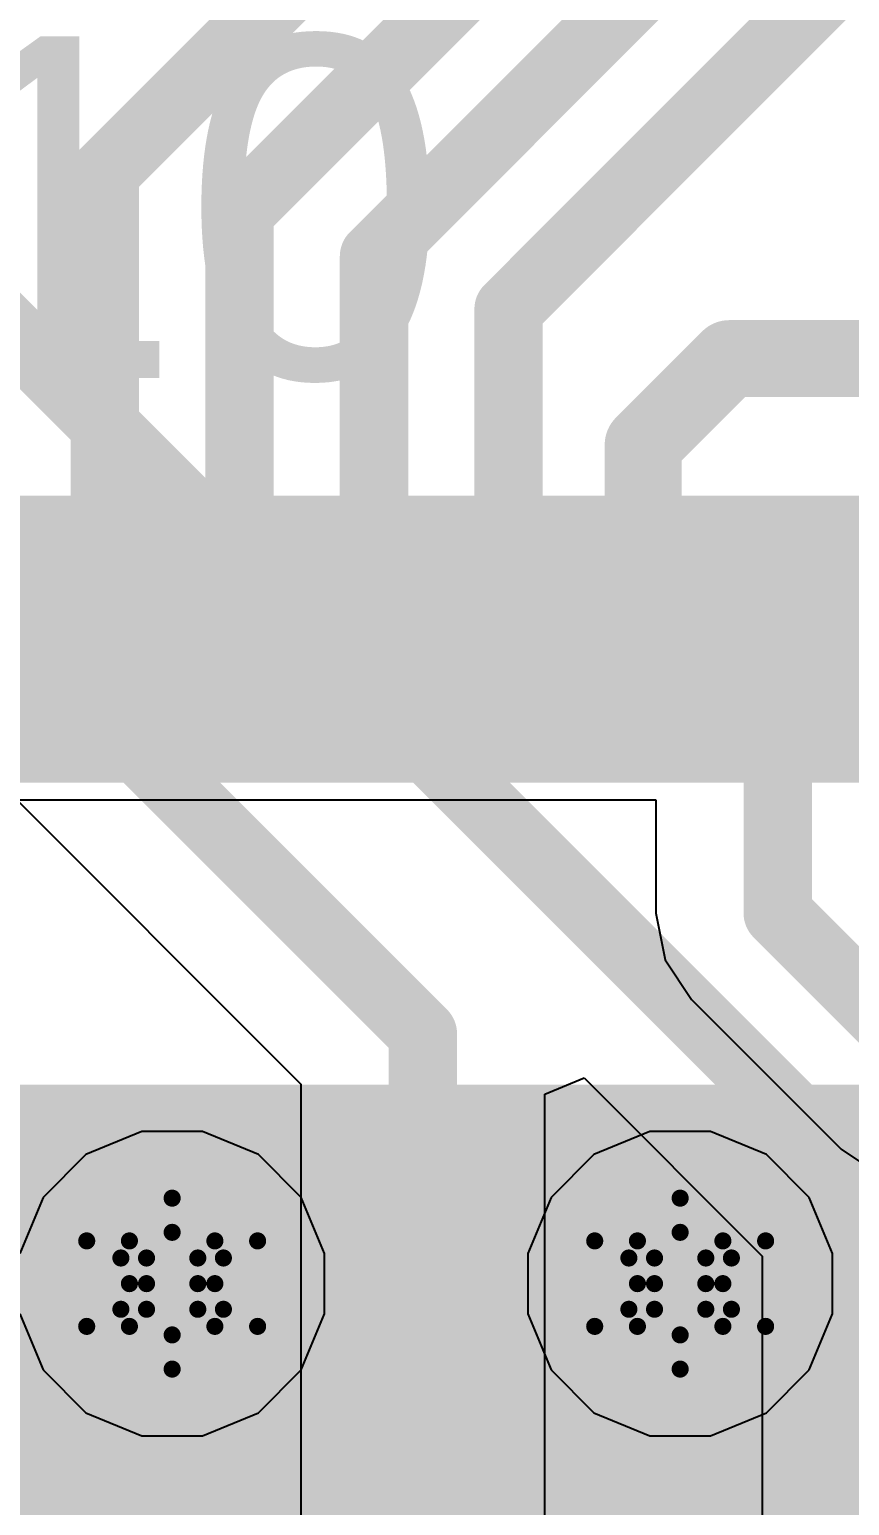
# Model space of a CAD drawing. Header units: inches. Extents: x -2.7 to 10.9, y -2.9 to 7.4.
# Drawn here: x -0.2387 to -0.1427, y 0.8115 to 0.9842 of the extents above; entities that cross this region are included whole.
import ezdxf

# ---------------------------------------------------------------- set-up
doc = ezdxf.new("R2010")
doc.units = ezdxf.units.IN
doc.header["$MEASUREMENT"] = 0
for name, color, linetype in [('Board Outline', 216, 'Continuous'), ('Bottom Layer', 5, 'Continuous'), ('Bottom Solder', 6, 'Continuous'), ('Drill Drawing', 1, 'Continuous'), ('Layer 2', 16, 'Continuous'), ('Layer 3', 76, 'Continuous'), ('Top Layer', 1, 'Continuous'), ('Top Overlay', 2, 'Continuous'), ('Top Paste', 8, 'Continuous'), ('Top Solder', 216, 'Continuous'), ('Via Holes', 16, 'Continuous')]:
    doc.layers.add(name, color=color, linetype=linetype)
doc.styles.add('Arial', font='', dxfattribs={"height": 0.2})
doc.styles.get('Arial').set_extended_font_data('Arial')

# ---------------------------------------------------------------- blocks, each defined once
blk = doc.blocks.new('56_QFN__7_7__51')
at = {"layer": 'Top Layer'}
for points in [[(-0.0122, 0.12205), (-0.0122, 0.14764), (-0.00354, 0.14764), (-0.00354, 0.12205)], [(0.00354, 0.12205), (0.00354, 0.14764), (0.0122, 0.14764), (0.0122, 0.12205)], [(0.01929, 0.12205), (0.01929, 0.14764), (0.02795, 0.14764), (0.02795, 0.12205)], [(0.03504, 0.12205), (0.03504, 0.14764), (0.0437, 0.14764), (0.0437, 0.12205)], [(0.05079, 0.12205), (0.05079, 0.14764), (0.05945, 0.14764), (0.05945, 0.12205)], [(0.06654, 0.12205), (0.06654, 0.14764), (0.0752, 0.14764), (0.0752, 0.12205)], [(-0.07874, -0.07874), (-0.07874, 0.07874), (0.07874, 0.07874), (0.07874, -0.07874)]]:
    blk.add_hatch(color=1, dxfattribs=at).paths.add_polyline_path(points)
at = {"layer": 'Top Paste'}
for points in [[(-0.0122, 0.12205), (-0.0122, 0.14764), (-0.00354, 0.14764), (-0.00354, 0.12205)], [(0.00354, 0.12205), (0.00354, 0.14764), (0.0122, 0.14764), (0.0122, 0.12205)], [(0.01929, 0.12205), (0.01929, 0.14764), (0.02795, 0.14764), (0.02795, 0.12205)], [(0.03504, 0.12205), (0.03504, 0.14764), (0.0437, 0.14764), (0.0437, 0.12205)], [(0.05079, 0.12205), (0.05079, 0.14764), (0.05945, 0.14764), (0.05945, 0.12205)], [(0.06654, 0.12205), (0.06654, 0.14764), (0.0752, 0.14764), (0.0752, 0.12205)], [(-0.07874, -0.07874), (-0.07874, 0.07874), (0.07874, 0.07874), (0.07874, -0.07874)]]:
    blk.add_hatch(color=8, dxfattribs=at).paths.add_polyline_path(points)
at = {"layer": 'Top Solder'}
for points in [[(-0.03195, 0.11805), (-0.03195, 0.15164), (-0.01529, 0.15164), (-0.01529, 0.11805)], [(-0.0162, 0.11805), (-0.0162, 0.15164), (0.00046, 0.15164), (0.00046, 0.11805)], [(-0.00046, 0.11805), (-0.00046, 0.15164), (0.0162, 0.15164), (0.0162, 0.11805)], [(0.01529, 0.11805), (0.01529, 0.15164), (0.03195, 0.15164), (0.03195, 0.11805)], [(0.03104, 0.11805), (0.03104, 0.15164), (0.0477, 0.15164), (0.0477, 0.11805)], [(0.04679, 0.11805), (0.04679, 0.15164), (0.06345, 0.15164), (0.06345, 0.11805)], [(0.06254, 0.11805), (0.06254, 0.15164), (0.0792, 0.15164), (0.0792, 0.11805)], [(0.07828, 0.11805), (0.07828, 0.15164), (0.09494, 0.15164), (0.09494, 0.11805)], [(-0.08274, -0.08274), (-0.08274, 0.08274), (0.08274, 0.08274), (0.08274, -0.08274)]]:
    blk.add_hatch(color=216, dxfattribs=at).paths.add_polyline_path(points)

msp = doc.modelspace()

# ---------------------------------------------------------------- hatches: boundary and pattern name
at = {"layer": 'Bottom Layer'}
h = msp.add_hatch(color=5, dxfattribs=at)
edge = h.paths.add_edge_path()
edge.add_arc((-0.222, 0.83745), 0.01181, 0, 360)
h = msp.add_hatch(color=5, dxfattribs=at)
edge = h.paths.add_edge_path()
edge.add_arc((-0.16255, 0.83745), 0.01181, 0, 360)
at = {"layer": 'Bottom Solder'}
h = msp.add_hatch(color=6, dxfattribs=at)
edge = h.paths.add_edge_path()
edge.add_arc((-0.222, 0.83745), 0.01581, 0, 360)
h = msp.add_hatch(color=6, dxfattribs=at)
edge = h.paths.add_edge_path()
edge.add_arc((-0.16255, 0.83745), 0.01581, 0, 360)
at = {"layer": 'Layer 2'}
h = msp.add_hatch(color=16, dxfattribs=at)
edge = h.paths.add_edge_path()
edge.add_arc((-0.222, 0.83745), 0.01181, 0, 360)
h = msp.add_hatch(color=16, dxfattribs=at)
edge = h.paths.add_edge_path()
edge.add_arc((-0.16255, 0.83745), 0.01181, 0, 360)
at = {"layer": 'Layer 3'}
h = msp.add_hatch(color=76, dxfattribs=at)
edge = h.paths.add_edge_path()
edge.add_arc((-0.222, 0.83745), 0.01181, 0, 360)
h = msp.add_hatch(color=76, dxfattribs=at)
edge = h.paths.add_edge_path()
edge.add_arc((-0.16255, 0.83745), 0.01181, 0, 360)
at = {"layer": 'Top Layer'}
h = msp.add_hatch(color=1, dxfattribs=at)
edge = h.paths.add_edge_path()
edge.add_arc((-0.222, 0.83745), 0.01181, 0, 360)
h = msp.add_hatch(color=1, dxfattribs=at)
edge = h.paths.add_edge_path()
edge.add_arc((-0.16255, 0.83745), 0.01181, 0, 360)
at = {"layer": 'Top Solder'}
h = msp.add_hatch(color=216, dxfattribs=at)
edge = h.paths.add_edge_path()
edge.add_arc((-0.222, 0.83745), 0.01581, 0, 360)
h = msp.add_hatch(color=216, dxfattribs=at)
edge = h.paths.add_edge_path()
edge.add_arc((-0.16255, 0.83745), 0.01581, 0, 360)
at = {"layer": 'Via Holes'}
h = msp.add_hatch(color=7, dxfattribs=at)
edge = h.paths.add_edge_path()
edge.add_arc((-0.222, 0.83745), 0.00591, 0, 360)
h = msp.add_hatch(color=7, dxfattribs=at)
edge = h.paths.add_edge_path()
edge.add_arc((-0.16255, 0.83745), 0.00591, 0, 360)

# ---------------------------------------------------------------- linework, layer by layer
at = {"layer": 'Board Outline'}
msp.add_lwpolyline([(-2.49969, 1.37795, 0.005, 0.005, -0.740599), (2.8433, 0.25075, 0.005, 0.005, 0)], format="xyseb", dxfattribs=at)
at = {"layer": 'Bottom Layer'}
for p, q in [((-0.26568, 0.91952), (-0.20694, 0.86078)), ((-0.20694, 0.86078), (-0.20694, 0.70384)), ((-0.17839, 0.8596), (-0.17377, 0.86151)), ((-0.17377, 0.86151), (-0.15294, 0.84068)), ((-0.17839, 0.70975), (-0.17839, 0.8596)), ((-0.15294, 0.84068), (-0.15294, 0.73037))]:
    msp.add_line(p, q, dxfattribs=at)
for points in [[(-0.25146, 0.95939, 0.008, 0.008, 0), (-0.13866, 0.84659, 0.008, 0.008, 0)], [(-0.2675, 0.94153, 0.008, 0.008, 0), (-0.19266, 0.86669, 0.008, 0.008, 0)], [(-0.19266, 0.70384, 0.008, 0.008, 0), (-0.19266, 0.86669, 0.008, 0.008, 0)]]:
    msp.add_lwpolyline(points, format="xyseb", dxfattribs=at)
msp.add_lwpolyline([(-0.19466, 0.86669, 0.004, 0.004, 1), (-0.19066, 0.86669, 0.004, 0.004, 1)], format="xyseb", close=True, dxfattribs=at)
msp.add_lwpolyline([(-0.19466, 0.86669, 0.004, 0.004, 1), (-0.19066, 0.86669, 0.004, 0.004, 1)], format="xyseb", close=True, dxfattribs=at)
at = {"layer": 'Drill Drawing'}
for points in [[(-0.227, 0.84245, 0.002, 0.002, 0), (-0.222, 0.84745, 0.002, 0.002, 0)], [(-0.222, 0.84745, 0.002, 0.002, 0), (-0.217, 0.84245, 0.002, 0.002, 0)], [(-0.16755, 0.84245, 0.002, 0.002, 0), (-0.16255, 0.84745, 0.002, 0.002, 0)], [(-0.16255, 0.84745, 0.002, 0.002, 0), (-0.15755, 0.84245, 0.002, 0.002, 0)], [(-0.225, 0.84045, 0.002, 0.002, 0), (-0.222, 0.84345, 0.002, 0.002, 0)], [(-0.222, 0.84345, 0.002, 0.002, 0), (-0.219, 0.84045, 0.002, 0.002, 0)], [(-0.16555, 0.84045, 0.002, 0.002, 0), (-0.16255, 0.84345, 0.002, 0.002, 0)], [(-0.16255, 0.84345, 0.002, 0.002, 0), (-0.15955, 0.84045, 0.002, 0.002, 0)], [(-0.232, 0.84245, 0.002, 0.002, 0), (-0.227, 0.83745, 0.002, 0.002, 0)], [(-0.232, 0.84245, 0.002, 0.002, 0), (-0.227, 0.84245, 0.002, 0.002, 0)], [(-0.217, 0.84245, 0.002, 0.002, 0), (-0.212, 0.84245, 0.002, 0.002, 0)], [(-0.217, 0.83745, 0.002, 0.002, 0), (-0.212, 0.84245, 0.002, 0.002, 0)], [(-0.17255, 0.84245, 0.002, 0.002, 0), (-0.16755, 0.83745, 0.002, 0.002, 0)], [(-0.17255, 0.84245, 0.002, 0.002, 0), (-0.16755, 0.84245, 0.002, 0.002, 0)], [(-0.15755, 0.84245, 0.002, 0.002, 0), (-0.15255, 0.84245, 0.002, 0.002, 0)], [(-0.15755, 0.83745, 0.002, 0.002, 0), (-0.15255, 0.84245, 0.002, 0.002, 0)], [(-0.228, 0.84045, 0.002, 0.002, 0), (-0.225, 0.83745, 0.002, 0.002, 0)], [(-0.228, 0.84045, 0.002, 0.002, 0), (-0.225, 0.84045, 0.002, 0.002, 0)], [(-0.219, 0.84045, 0.002, 0.002, 0), (-0.216, 0.84045, 0.002, 0.002, 0)], [(-0.219, 0.83745, 0.002, 0.002, 0), (-0.216, 0.84045, 0.002, 0.002, 0)], [(-0.16855, 0.84045, 0.002, 0.002, 0), (-0.16555, 0.83745, 0.002, 0.002, 0)], [(-0.16855, 0.84045, 0.002, 0.002, 0), (-0.16555, 0.84045, 0.002, 0.002, 0)], [(-0.15955, 0.84045, 0.002, 0.002, 0), (-0.15655, 0.84045, 0.002, 0.002, 0)], [(-0.15955, 0.83745, 0.002, 0.002, 0), (-0.15655, 0.84045, 0.002, 0.002, 0)], [(-0.232, 0.83245, 0.002, 0.002, 0), (-0.227, 0.83745, 0.002, 0.002, 0)], [(-0.228, 0.83445, 0.002, 0.002, 0), (-0.225, 0.83745, 0.002, 0.002, 0)], [(-0.219, 0.83745, 0.002, 0.002, 0), (-0.216, 0.83445, 0.002, 0.002, 0)], [(-0.217, 0.83745, 0.002, 0.002, 0), (-0.212, 0.83245, 0.002, 0.002, 0)], [(-0.17255, 0.83245, 0.002, 0.002, 0), (-0.16755, 0.83745, 0.002, 0.002, 0)], [(-0.16855, 0.83445, 0.002, 0.002, 0), (-0.16555, 0.83745, 0.002, 0.002, 0)], [(-0.15955, 0.83745, 0.002, 0.002, 0), (-0.15655, 0.83445, 0.002, 0.002, 0)], [(-0.15755, 0.83745, 0.002, 0.002, 0), (-0.15255, 0.83245, 0.002, 0.002, 0)], [(-0.228, 0.83445, 0.002, 0.002, 0), (-0.225, 0.83445, 0.002, 0.002, 0)], [(-0.225, 0.83445, 0.002, 0.002, 0), (-0.222, 0.83145, 0.002, 0.002, 0)], [(-0.222, 0.83145, 0.002, 0.002, 0), (-0.219, 0.83445, 0.002, 0.002, 0)], [(-0.219, 0.83445, 0.002, 0.002, 0), (-0.216, 0.83445, 0.002, 0.002, 0)], [(-0.16855, 0.83445, 0.002, 0.002, 0), (-0.16555, 0.83445, 0.002, 0.002, 0)], [(-0.16555, 0.83445, 0.002, 0.002, 0), (-0.16255, 0.83145, 0.002, 0.002, 0)], [(-0.16255, 0.83145, 0.002, 0.002, 0), (-0.15955, 0.83445, 0.002, 0.002, 0)], [(-0.15955, 0.83445, 0.002, 0.002, 0), (-0.15655, 0.83445, 0.002, 0.002, 0)], [(-0.232, 0.83245, 0.002, 0.002, 0), (-0.227, 0.83245, 0.002, 0.002, 0)], [(-0.227, 0.83245, 0.002, 0.002, 0), (-0.222, 0.82745, 0.002, 0.002, 0)], [(-0.222, 0.82745, 0.002, 0.002, 0), (-0.217, 0.83245, 0.002, 0.002, 0)], [(-0.217, 0.83245, 0.002, 0.002, 0), (-0.212, 0.83245, 0.002, 0.002, 0)], [(-0.17255, 0.83245, 0.002, 0.002, 0), (-0.16755, 0.83245, 0.002, 0.002, 0)], [(-0.16755, 0.83245, 0.002, 0.002, 0), (-0.16255, 0.82745, 0.002, 0.002, 0)], [(-0.16255, 0.82745, 0.002, 0.002, 0), (-0.15755, 0.83245, 0.002, 0.002, 0)], [(-0.15755, 0.83245, 0.002, 0.002, 0), (-0.15255, 0.83245, 0.002, 0.002, 0)]]:
    msp.add_lwpolyline(points, format="xyseb", dxfattribs=at)
for points in [[(-0.2225, 0.84745, 0.001, 0.001, 1), (-0.2215, 0.84745, 0.001, 0.001, 1)], [(-0.2225, 0.84745, 0.001, 0.001, 1), (-0.2215, 0.84745, 0.001, 0.001, 1)], [(-0.16305, 0.84745, 0.001, 0.001, 1), (-0.16205, 0.84745, 0.001, 0.001, 1)], [(-0.16305, 0.84745, 0.001, 0.001, 1), (-0.16205, 0.84745, 0.001, 0.001, 1)], [(-0.2225, 0.84345, 0.001, 0.001, 1), (-0.2215, 0.84345, 0.001, 0.001, 1)], [(-0.2225, 0.84345, 0.001, 0.001, 1), (-0.2215, 0.84345, 0.001, 0.001, 1)], [(-0.16305, 0.84345, 0.001, 0.001, 1), (-0.16205, 0.84345, 0.001, 0.001, 1)], [(-0.16305, 0.84345, 0.001, 0.001, 1), (-0.16205, 0.84345, 0.001, 0.001, 1)], [(-0.2325, 0.84245, 0.001, 0.001, 1), (-0.2315, 0.84245, 0.001, 0.001, 1)], [(-0.2325, 0.84245, 0.001, 0.001, 1), (-0.2315, 0.84245, 0.001, 0.001, 1)], [(-0.2275, 0.84245, 0.001, 0.001, 1), (-0.2265, 0.84245, 0.001, 0.001, 1)], [(-0.2275, 0.84245, 0.001, 0.001, 1), (-0.2265, 0.84245, 0.001, 0.001, 1)], [(-0.2175, 0.84245, 0.001, 0.001, 1), (-0.2165, 0.84245, 0.001, 0.001, 1)], [(-0.2175, 0.84245, 0.001, 0.001, 1), (-0.2165, 0.84245, 0.001, 0.001, 1)], [(-0.2125, 0.84245, 0.001, 0.001, 1), (-0.2115, 0.84245, 0.001, 0.001, 1)], [(-0.2125, 0.84245, 0.001, 0.001, 1), (-0.2115, 0.84245, 0.001, 0.001, 1)], [(-0.17305, 0.84245, 0.001, 0.001, 1), (-0.17205, 0.84245, 0.001, 0.001, 1)], [(-0.17305, 0.84245, 0.001, 0.001, 1), (-0.17205, 0.84245, 0.001, 0.001, 1)], [(-0.16805, 0.84245, 0.001, 0.001, 1), (-0.16705, 0.84245, 0.001, 0.001, 1)], [(-0.16805, 0.84245, 0.001, 0.001, 1), (-0.16705, 0.84245, 0.001, 0.001, 1)], [(-0.15805, 0.84245, 0.001, 0.001, 1), (-0.15705, 0.84245, 0.001, 0.001, 1)], [(-0.15805, 0.84245, 0.001, 0.001, 1), (-0.15705, 0.84245, 0.001, 0.001, 1)], [(-0.15305, 0.84245, 0.001, 0.001, 1), (-0.15205, 0.84245, 0.001, 0.001, 1)], [(-0.15305, 0.84245, 0.001, 0.001, 1), (-0.15205, 0.84245, 0.001, 0.001, 1)], [(-0.2285, 0.84045, 0.001, 0.001, 1), (-0.2275, 0.84045, 0.001, 0.001, 1)], [(-0.2285, 0.84045, 0.001, 0.001, 1), (-0.2275, 0.84045, 0.001, 0.001, 1)], [(-0.2255, 0.84045, 0.001, 0.001, 1), (-0.2245, 0.84045, 0.001, 0.001, 1)], [(-0.2255, 0.84045, 0.001, 0.001, 1), (-0.2245, 0.84045, 0.001, 0.001, 1)], [(-0.2195, 0.84045, 0.001, 0.001, 1), (-0.2185, 0.84045, 0.001, 0.001, 1)], [(-0.2195, 0.84045, 0.001, 0.001, 1), (-0.2185, 0.84045, 0.001, 0.001, 1)], [(-0.2165, 0.84045, 0.001, 0.001, 1), (-0.2155, 0.84045, 0.001, 0.001, 1)], [(-0.2165, 0.84045, 0.001, 0.001, 1), (-0.2155, 0.84045, 0.001, 0.001, 1)], [(-0.16905, 0.84045, 0.001, 0.001, 1), (-0.16805, 0.84045, 0.001, 0.001, 1)], [(-0.16905, 0.84045, 0.001, 0.001, 1), (-0.16805, 0.84045, 0.001, 0.001, 1)], [(-0.16605, 0.84045, 0.001, 0.001, 1), (-0.16505, 0.84045, 0.001, 0.001, 1)], [(-0.16605, 0.84045, 0.001, 0.001, 1), (-0.16505, 0.84045, 0.001, 0.001, 1)], [(-0.16005, 0.84045, 0.001, 0.001, 1), (-0.15905, 0.84045, 0.001, 0.001, 1)], [(-0.16005, 0.84045, 0.001, 0.001, 1), (-0.15905, 0.84045, 0.001, 0.001, 1)], [(-0.15705, 0.84045, 0.001, 0.001, 1), (-0.15605, 0.84045, 0.001, 0.001, 1)], [(-0.15705, 0.84045, 0.001, 0.001, 1), (-0.15605, 0.84045, 0.001, 0.001, 1)], [(-0.2275, 0.83745, 0.001, 0.001, 1), (-0.2265, 0.83745, 0.001, 0.001, 1)], [(-0.2275, 0.83745, 0.001, 0.001, 1), (-0.2265, 0.83745, 0.001, 0.001, 1)], [(-0.2255, 0.83745, 0.001, 0.001, 1), (-0.2245, 0.83745, 0.001, 0.001, 1)], [(-0.2255, 0.83745, 0.001, 0.001, 1), (-0.2245, 0.83745, 0.001, 0.001, 1)], [(-0.2195, 0.83745, 0.001, 0.001, 1), (-0.2185, 0.83745, 0.001, 0.001, 1)], [(-0.2195, 0.83745, 0.001, 0.001, 1), (-0.2185, 0.83745, 0.001, 0.001, 1)], [(-0.2175, 0.83745, 0.001, 0.001, 1), (-0.2165, 0.83745, 0.001, 0.001, 1)], [(-0.2175, 0.83745, 0.001, 0.001, 1), (-0.2165, 0.83745, 0.001, 0.001, 1)], [(-0.16805, 0.83745, 0.001, 0.001, 1), (-0.16705, 0.83745, 0.001, 0.001, 1)], [(-0.16805, 0.83745, 0.001, 0.001, 1), (-0.16705, 0.83745, 0.001, 0.001, 1)], [(-0.16605, 0.83745, 0.001, 0.001, 1), (-0.16505, 0.83745, 0.001, 0.001, 1)], [(-0.16605, 0.83745, 0.001, 0.001, 1), (-0.16505, 0.83745, 0.001, 0.001, 1)], [(-0.16005, 0.83745, 0.001, 0.001, 1), (-0.15905, 0.83745, 0.001, 0.001, 1)], [(-0.16005, 0.83745, 0.001, 0.001, 1), (-0.15905, 0.83745, 0.001, 0.001, 1)], [(-0.15805, 0.83745, 0.001, 0.001, 1), (-0.15705, 0.83745, 0.001, 0.001, 1)], [(-0.15805, 0.83745, 0.001, 0.001, 1), (-0.15705, 0.83745, 0.001, 0.001, 1)], [(-0.2285, 0.83445, 0.001, 0.001, 1), (-0.2275, 0.83445, 0.001, 0.001, 1)], [(-0.2285, 0.83445, 0.001, 0.001, 1), (-0.2275, 0.83445, 0.001, 0.001, 1)], [(-0.2255, 0.83445, 0.001, 0.001, 1), (-0.2245, 0.83445, 0.001, 0.001, 1)], [(-0.2255, 0.83445, 0.001, 0.001, 1), (-0.2245, 0.83445, 0.001, 0.001, 1)], [(-0.2195, 0.83445, 0.001, 0.001, 1), (-0.2185, 0.83445, 0.001, 0.001, 1)], [(-0.2195, 0.83445, 0.001, 0.001, 1), (-0.2185, 0.83445, 0.001, 0.001, 1)], [(-0.2165, 0.83445, 0.001, 0.001, 1), (-0.2155, 0.83445, 0.001, 0.001, 1)], [(-0.2165, 0.83445, 0.001, 0.001, 1), (-0.2155, 0.83445, 0.001, 0.001, 1)], [(-0.16905, 0.83445, 0.001, 0.001, 1), (-0.16805, 0.83445, 0.001, 0.001, 1)], [(-0.16905, 0.83445, 0.001, 0.001, 1), (-0.16805, 0.83445, 0.001, 0.001, 1)], [(-0.16605, 0.83445, 0.001, 0.001, 1), (-0.16505, 0.83445, 0.001, 0.001, 1)], [(-0.16605, 0.83445, 0.001, 0.001, 1), (-0.16505, 0.83445, 0.001, 0.001, 1)], [(-0.16005, 0.83445, 0.001, 0.001, 1), (-0.15905, 0.83445, 0.001, 0.001, 1)], [(-0.16005, 0.83445, 0.001, 0.001, 1), (-0.15905, 0.83445, 0.001, 0.001, 1)], [(-0.15705, 0.83445, 0.001, 0.001, 1), (-0.15605, 0.83445, 0.001, 0.001, 1)], [(-0.15705, 0.83445, 0.001, 0.001, 1), (-0.15605, 0.83445, 0.001, 0.001, 1)], [(-0.2325, 0.83245, 0.001, 0.001, 1), (-0.2315, 0.83245, 0.001, 0.001, 1)], [(-0.2325, 0.83245, 0.001, 0.001, 1), (-0.2315, 0.83245, 0.001, 0.001, 1)], [(-0.2275, 0.83245, 0.001, 0.001, 1), (-0.2265, 0.83245, 0.001, 0.001, 1)], [(-0.2275, 0.83245, 0.001, 0.001, 1), (-0.2265, 0.83245, 0.001, 0.001, 1)], [(-0.2225, 0.83145, 0.001, 0.001, 1), (-0.2215, 0.83145, 0.001, 0.001, 1)], [(-0.2225, 0.83145, 0.001, 0.001, 1), (-0.2215, 0.83145, 0.001, 0.001, 1)], [(-0.2175, 0.83245, 0.001, 0.001, 1), (-0.2165, 0.83245, 0.001, 0.001, 1)], [(-0.2175, 0.83245, 0.001, 0.001, 1), (-0.2165, 0.83245, 0.001, 0.001, 1)], [(-0.2125, 0.83245, 0.001, 0.001, 1), (-0.2115, 0.83245, 0.001, 0.001, 1)], [(-0.2125, 0.83245, 0.001, 0.001, 1), (-0.2115, 0.83245, 0.001, 0.001, 1)], [(-0.17305, 0.83245, 0.001, 0.001, 1), (-0.17205, 0.83245, 0.001, 0.001, 1)], [(-0.17305, 0.83245, 0.001, 0.001, 1), (-0.17205, 0.83245, 0.001, 0.001, 1)], [(-0.16805, 0.83245, 0.001, 0.001, 1), (-0.16705, 0.83245, 0.001, 0.001, 1)], [(-0.16805, 0.83245, 0.001, 0.001, 1), (-0.16705, 0.83245, 0.001, 0.001, 1)], [(-0.16305, 0.83145, 0.001, 0.001, 1), (-0.16205, 0.83145, 0.001, 0.001, 1)], [(-0.16305, 0.83145, 0.001, 0.001, 1), (-0.16205, 0.83145, 0.001, 0.001, 1)], [(-0.15805, 0.83245, 0.001, 0.001, 1), (-0.15705, 0.83245, 0.001, 0.001, 1)], [(-0.15805, 0.83245, 0.001, 0.001, 1), (-0.15705, 0.83245, 0.001, 0.001, 1)], [(-0.15305, 0.83245, 0.001, 0.001, 1), (-0.15205, 0.83245, 0.001, 0.001, 1)], [(-0.15305, 0.83245, 0.001, 0.001, 1), (-0.15205, 0.83245, 0.001, 0.001, 1)], [(-0.2225, 0.82745, 0.001, 0.001, 1), (-0.2215, 0.82745, 0.001, 0.001, 1)], [(-0.2225, 0.82745, 0.001, 0.001, 1), (-0.2215, 0.82745, 0.001, 0.001, 1)], [(-0.16305, 0.82745, 0.001, 0.001, 1), (-0.16205, 0.82745, 0.001, 0.001, 1)], [(-0.16305, 0.82745, 0.001, 0.001, 1), (-0.16205, 0.82745, 0.001, 0.001, 1)]]:
    msp.add_lwpolyline(points, format="xyseb", close=True, dxfattribs=at)
at = {"layer": 'Layer 3'}
for p, q in [((-0.22554, 0.85526), (-0.23209, 0.85255)), ((-0.21846, 0.85526), (-0.22554, 0.85526)), ((-0.21191, 0.85255), (-0.21846, 0.85526)), ((-0.16609, 0.85526), (-0.17264, 0.85255)), ((-0.15901, 0.85526), (-0.16609, 0.85526)), ((-0.15246, 0.85255), (-0.15901, 0.85526)), ((-0.23209, 0.85255), (-0.2371, 0.84754)), ((-0.2069, 0.84754), (-0.21191, 0.85255)), ((-0.17264, 0.85255), (-0.17765, 0.84754)), ((-0.14745, 0.84754), (-0.15246, 0.85255)), ((-0.2371, 0.84754), (-0.23981, 0.84099)), ((-0.20419, 0.84099), (-0.2069, 0.84754)), ((-0.17765, 0.84754), (-0.18036, 0.84099)), ((-0.14474, 0.84099), (-0.14745, 0.84754)), ((-0.20419, 0.83391), (-0.20419, 0.84099)), ((-0.18036, 0.84099), (-0.18036, 0.83391)), ((-0.14474, 0.83391), (-0.14474, 0.84099)), ((-0.23981, 0.83391), (-0.2371, 0.82736)), ((-0.2069, 0.82736), (-0.20419, 0.83391)), ((-0.18036, 0.83391), (-0.17765, 0.82736)), ((-0.14745, 0.82736), (-0.14474, 0.83391)), ((-0.2371, 0.82736), (-0.23209, 0.82235)), ((-0.21191, 0.82235), (-0.2069, 0.82736)), ((-0.17765, 0.82736), (-0.17264, 0.82235)), ((-0.15246, 0.82235), (-0.14745, 0.82736)), ((-0.23209, 0.82235), (-0.22554, 0.81964)), ((-0.21846, 0.81964), (-0.21191, 0.82235)), ((-0.17264, 0.82235), (-0.16609, 0.81964)), ((-0.15901, 0.81964), (-0.15246, 0.82235)), ((-0.22554, 0.81964), (-0.21846, 0.81964)), ((-0.16609, 0.81964), (-0.15901, 0.81964))]:
    msp.add_line(p, q, dxfattribs=at)
at = {"layer": 'Top Layer'}
for p, q in [((-0.30471, 0.89405), (-0.16541, 0.89405)), ((-0.16541, 0.89405), (-0.16541, 0.88079)), ((-0.16541, 0.88079), (-0.16541, 0.88079)), ((-0.16541, 0.88079), (-0.16432, 0.87533)), ((-0.16432, 0.87533), (-0.16123, 0.8707)), ((-0.16123, 0.8707), (-0.14371, 0.85318)), ((-0.14371, 0.85318), (-0.14371, 0.85318)), ((-0.14371, 0.85318), (-0.13908, 0.85008))]:
    msp.add_line(p, q, dxfattribs=at)
for points in [[(-0.18263, 0.95146, 0.008, 0.008, 0), (-0.079, 1.05509, 0.008, 0.008, 0)], [(-0.22987, 0.96743, 0.008, 0.008, 0), (-0.14824, 1.04907, 0.008, 0.008, 0)], [(-0.19838, 0.95763, 0.008, 0.008, 0), (-0.10815, 1.04786, 0.008, 0.008, 0)], [(-0.21413, 0.9628, 0.008, 0.008, 0), (-0.13318, 1.04374, 0.008, 0.008, 0)], [(-0.22987, 0.91284, 0.008, 0.008, 0), (-0.22987, 0.96743, 0.008, 0.008, 0)], [(-0.21413, 0.91284, 0.008, 0.008, 0), (-0.21413, 0.9628, 0.008, 0.008, 0)], [(-0.19838, 0.91284, 0.008, 0.008, 0), (-0.19838, 0.95763, 0.008, 0.008, 0)], [(-0.18263, 0.91284, 0.008, 0.008, 0), (-0.18263, 0.95146, 0.008, 0.008, 0)], [(-0.16688, 0.93559, 0.009, 0.009, 0), (-0.1568, 0.94567, 0.009, 0.009, 0)], [(-0.1568, 0.94567, 0.009, 0.009, 0), (-0.116, 0.94567, 0.009, 0.009, 0)], [(-0.16688, 0.91284, 0.009, 0.009, 0), (-0.16688, 0.93559, 0.009, 0.009, 0)], [(-0.15113, 0.88079, 0.008, 0.008, 0), (-0.15113, 0.91284, 0.008, 0.008, 0)], [(-0.15113, 0.88079, 0.008, 0.008, 0), (-0.13362, 0.86327, 0.008, 0.008, 0)]]:
    msp.add_lwpolyline(points, format="xyseb", dxfattribs=at)
for points in [[(-0.23187, 0.96743, 0.004, 0.004, 1), (-0.22787, 0.96743, 0.004, 0.004, 1)], [(-0.23187, 0.96743, 0.004, 0.004, 1), (-0.22787, 0.96743, 0.004, 0.004, 1)], [(-0.21613, 0.9628, 0.004, 0.004, 1), (-0.21213, 0.9628, 0.004, 0.004, 1)], [(-0.21613, 0.9628, 0.004, 0.004, 1), (-0.21213, 0.9628, 0.004, 0.004, 1)], [(-0.20038, 0.95763, 0.004, 0.004, 1), (-0.19638, 0.95763, 0.004, 0.004, 1)], [(-0.20038, 0.95763, 0.004, 0.004, 1), (-0.19638, 0.95763, 0.004, 0.004, 1)], [(-0.18463, 0.95146, 0.004, 0.004, 1), (-0.18063, 0.95146, 0.004, 0.004, 1)], [(-0.18463, 0.95146, 0.004, 0.004, 1), (-0.18063, 0.95146, 0.004, 0.004, 1)], [(-0.15905, 0.94567, 0.0045, 0.0045, 1), (-0.15455, 0.94567, 0.0045, 0.0045, 1)], [(-0.15905, 0.94567, 0.0045, 0.0045, 1), (-0.15455, 0.94567, 0.0045, 0.0045, 1)], [(-0.16913, 0.93559, 0.0045, 0.0045, 1), (-0.16463, 0.93559, 0.0045, 0.0045, 1)], [(-0.16913, 0.93559, 0.0045, 0.0045, 1), (-0.16463, 0.93559, 0.0045, 0.0045, 1)], [(-0.16913, 0.91284, 0.0045, 0.0045, 1), (-0.16463, 0.91284, 0.0045, 0.0045, 1)], [(-0.23187, 0.91284, 0.004, 0.004, 1), (-0.22787, 0.91284, 0.004, 0.004, 1)], [(-0.21613, 0.91284, 0.004, 0.004, 1), (-0.21213, 0.91284, 0.004, 0.004, 1)], [(-0.20038, 0.91284, 0.004, 0.004, 1), (-0.19638, 0.91284, 0.004, 0.004, 1)], [(-0.18463, 0.91284, 0.004, 0.004, 1), (-0.18063, 0.91284, 0.004, 0.004, 1)], [(-0.15313, 0.91284, 0.004, 0.004, 1), (-0.14913, 0.91284, 0.004, 0.004, 1)], [(-0.15313, 0.88079, 0.004, 0.004, 1), (-0.14913, 0.88079, 0.004, 0.004, 1)], [(-0.15313, 0.88079, 0.004, 0.004, 1), (-0.14913, 0.88079, 0.004, 0.004, 1)]]:
    msp.add_lwpolyline(points, format="xyseb", close=True, dxfattribs=at)

# ---------------------------------------------------------------- block references
msp.add_blockref('56_QFN__7_7__51', (-0.222, 0.778))

# ---------------------------------------------------------------- texts
at = {"layer": 'Top Overlay', "style": 'Arial'}
msp.add_text('U10', height=0.04, dxfattribs=at).set_placement((-0.29219, 0.94339))

doc.saveas('drawing.dxf')
